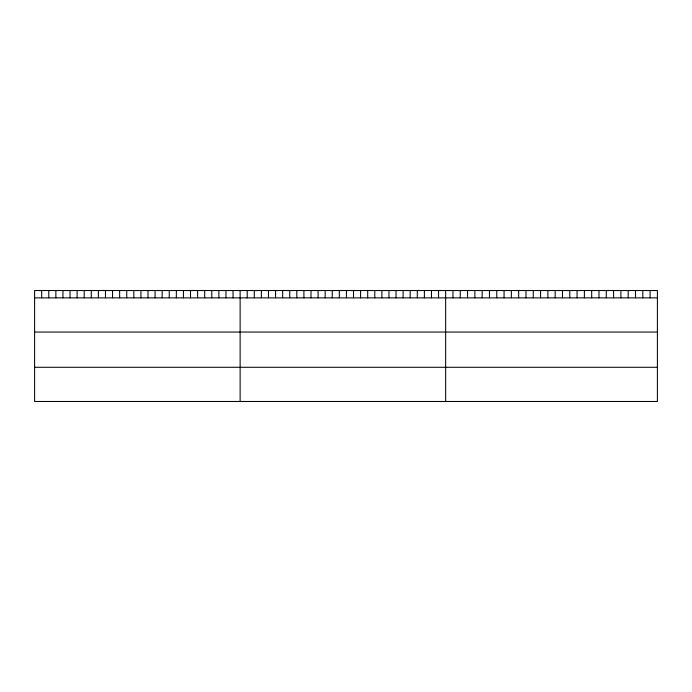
<?xml version="1.0" encoding="UTF-8"?>
<svg xmlns="http://www.w3.org/2000/svg" width="692" height="692" viewBox="0 0 692 692"><rect width="100%" height="100%" fill="white"/><g stroke="black" fill="none" stroke-linecap="round" stroke-linejoin="round"><path stroke-width="1.04" d="M657.4 332.056L657.4 290.519L34.6 290.519L34.6 401.481L657.4 401.481L657.4 332.056L34.6 332.056M34.6 297.863L657.4 297.863M34.6 367.288L657.4 367.288M650.099 290.519L650.099 297.863M642.799 290.519L642.799 297.863M635.498 290.519L635.498 297.863M628.189 290.519L628.189 297.863M620.888 290.519L620.888 297.863M613.588 290.519L613.588 297.863M606.287 290.519L606.287 297.863M598.987 290.519L598.987 297.863M591.686 290.519L591.686 297.863M584.385 290.519L584.385 297.863M577.076 290.519L577.076 297.863M569.776 290.519L569.776 297.863M562.475 290.519L562.475 297.863M555.174 290.519L555.174 297.863M547.874 290.519L547.874 297.863M540.573 290.519L540.573 297.863M533.273 290.519L533.273 297.863M525.972 290.519L525.972 297.863M518.663 290.519L518.663 297.863M511.362 290.519L511.362 297.863M504.061 290.519L504.061 297.863M496.761 290.519L496.761 297.863M489.46 290.519L489.46 297.863M482.16 290.519L482.16 297.863M474.859 290.519L474.859 297.863M467.55 290.519L467.55 297.863M460.249 290.519L460.249 297.863M452.949 290.519L452.949 297.863M445.648 290.519L445.648 401.481M438.564 290.519L438.564 297.863M431.471 290.519L431.471 297.863M424.386 290.519L424.386 297.863M417.302 290.519L417.302 297.863M410.209 290.519L410.209 297.863M403.125 290.519L403.125 297.863M396.04 290.519L396.04 297.863M388.956 290.519L388.956 297.863M381.863 290.519L381.863 297.863M374.779 290.519L374.779 297.863M367.694 290.519L367.694 297.863M360.601 290.519L360.601 297.863M353.517 290.519L353.517 297.863M346.433 290.519L346.433 297.863M339.339 290.519L339.339 297.863M332.255 290.519L332.255 297.863M325.171 290.519L325.171 297.863M318.078 290.519L318.078 297.863M310.993 290.519L310.993 297.863M303.909 290.519L303.909 297.863M296.816 290.519L296.816 297.863M289.732 290.519L289.732 297.863M282.647 290.519L282.647 297.863M275.563 290.519L275.563 297.863M268.47 290.519L268.47 297.863M261.386 290.519L261.386 297.863M254.301 290.519L254.301 297.863M247.208 290.519L247.208 297.863M240.124 290.519L240.124 401.481M233.04 290.519L233.04 297.863M225.947 290.519L225.947 297.863M218.862 290.519L218.862 297.863M211.778 290.519L211.778 297.863M204.685 290.519L204.685 297.863M197.601 290.519L197.601 297.863M190.516 290.519L190.516 297.863M183.432 290.519L183.432 297.863M176.339 290.519L176.339 297.863M169.255 290.519L169.255 297.863M162.17 290.519L162.17 297.863M155.077 290.519L155.077 297.863M147.993 290.519L147.993 297.863M140.909 290.519L140.909 297.863M133.815 290.519L133.815 297.863M126.731 290.519L126.731 297.863M119.647 290.519L119.647 297.863M112.554 290.519L112.554 297.863M105.469 290.519L105.469 297.863M98.385 290.519L98.385 297.863M91.292 290.519L91.292 297.863M84.208 290.519L84.208 297.863M77.123 290.519L77.123 297.863M70.039 290.519L70.039 297.863M62.946 290.519L62.946 297.863M55.862 290.519L55.862 297.863M48.777 290.519L48.777 297.863M41.684 290.519L41.684 297.863"/></g></svg>
